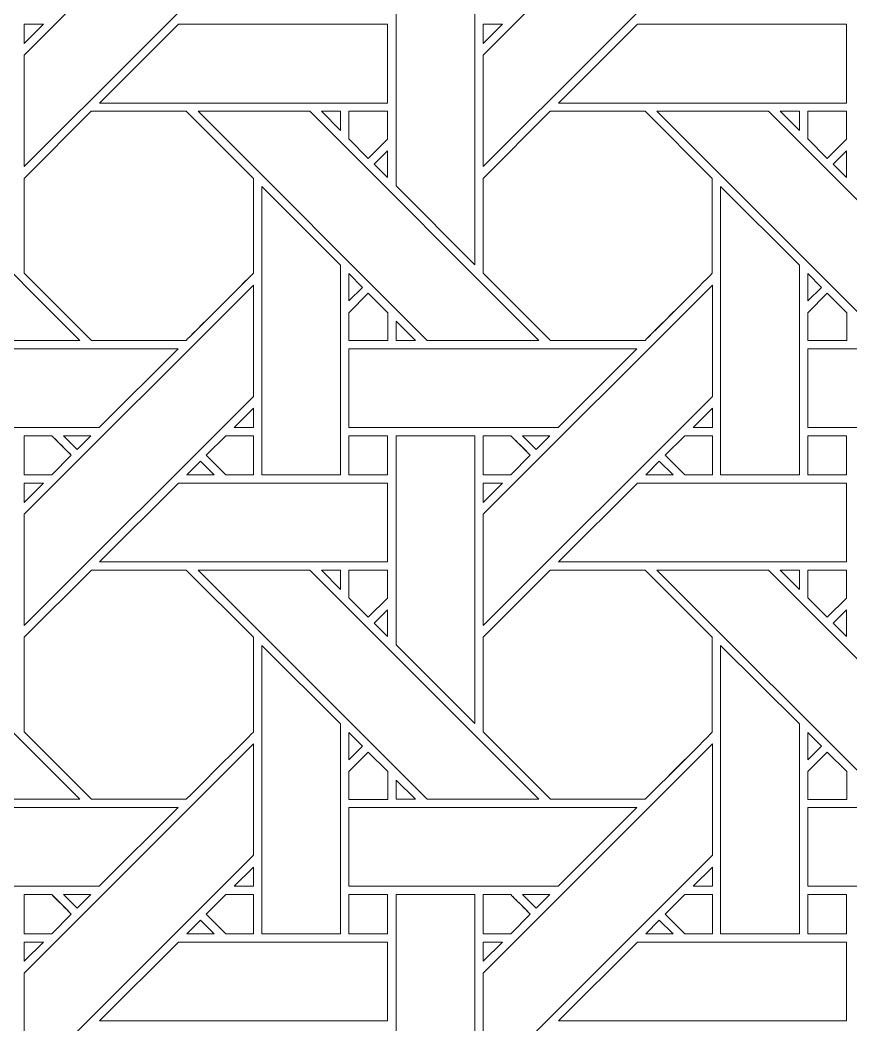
# Model space of a CAD drawing. Header units: inches. Extents: x 3.4 to 21.4, y 0.1 to 18.1.
# Drawn here: x 5.971 to 7.688, y 9.815 to 11.892 of the extents above; entities that cross this region are included whole.
import ezdxf

# ---------------------------------------------------------------- set-up
doc = ezdxf.new("R2010")
doc.units = ezdxf.units.IN
doc.header["$MEASUREMENT"] = 0
doc.layers.add('Design', color=7, linetype='Continuous', lineweight=0)

msp = doc.modelspace()

# ---------------------------------------------------------------- linework, layer by layer
at = {"layer": 'Design'}
for points, knots in [([(12.3829, 18.0948), (7.4123, 18.0948), (3.3829, 14.0653), (3.3829, 9.0948), (3.3829, 4.1242), (7.4123, 0.0948), (12.3829, 0.0948), (17.3534, 0.0948), (21.3829, 4.1242), (21.3829, 9.0948), (21.3829, 14.0653), (17.3534, 18.0948), (12.3829, 18.0948)], [0, 0, 0, 0, 1, 1, 1, 2, 2, 2, 3, 3, 3, 4, 4, 4, 4]), ([(12.3829, 17.2202), (7.8953, 17.2202), (4.2574, 13.5823), (4.2574, 9.0948), (4.2574, 4.6072), (7.8953, 0.9693), (12.3829, 0.9693), (16.8704, 0.9693), (20.5083, 4.6072), (20.5083, 9.0948), (20.5083, 13.5823), (16.8704, 17.2202), (12.3829, 17.2202)], [0, 0, 0, 0, 1, 1, 1, 2, 2, 2, 3, 3, 3, 4, 4, 4, 4]), ([(6.453, 12.0628), (6.453, 12.0628), (5.9793, 11.5892), (5.9793, 11.5892), (5.9793, 11.5892), (5.9793, 11.8193), (5.9793, 11.8193), (5.9793, 11.8193), (6.453, 12.2929), (6.453, 12.2929), (6.453, 12.2929), (6.453, 12.0628), (6.453, 12.0628)], [0, 0, 0, 0, 1, 1, 1, 2, 2, 2, 3, 3, 3, 4, 4, 4, 4]), ([(7.4017, 12.0628), (7.4017, 12.0628), (6.928, 11.5892), (6.928, 11.5892), (6.928, 11.5892), (6.928, 11.8193), (6.928, 11.8193), (6.928, 11.8193), (7.4017, 12.2929), (7.4017, 12.2929), (7.4017, 12.2929), (7.4017, 12.0628), (7.4017, 12.0628)], [0, 0, 0, 0, 1, 1, 1, 2, 2, 2, 3, 3, 3, 4, 4, 4, 4]), ([(6.9109, 11.9814), (6.9109, 11.9814), (6.9109, 11.3863), (6.9109, 11.3863), (6.9109, 11.3863), (6.748, 11.5492), (6.748, 11.5492), (6.748, 11.5492), (6.748, 11.9814), (6.748, 11.9814), (6.748, 11.9814), (6.9109, 11.9814), (6.9109, 11.9814)], [0, 0, 0, 0, 1, 1, 1, 2, 2, 2, 3, 3, 3, 4, 4, 4, 4]), ([(5.9793, 11.8436), (5.9793, 11.8436), (5.9793, 11.8835), (5.9793, 11.8835), (5.9793, 11.8835), (6.0191, 11.8835), (6.0191, 11.8835), (6.0191, 11.8835), (5.9793, 11.8436), (5.9793, 11.8436)], [0, 0, 0, 0, 1, 1, 1, 2, 2, 2, 3, 3, 3, 3]), ([(6.7304, 11.8835), (6.7304, 11.8835), (6.7304, 11.7206), (6.7304, 11.7206), (6.7304, 11.7206), (6.1351, 11.7206), (6.1351, 11.7206), (6.1351, 11.7206), (6.298, 11.8835), (6.298, 11.8835), (6.298, 11.8835), (6.7304, 11.8835), (6.7304, 11.8835)], [0, 0, 0, 0, 1, 1, 1, 2, 2, 2, 3, 3, 3, 4, 4, 4, 4]), ([(6.928, 11.8436), (6.928, 11.8436), (6.928, 11.8835), (6.928, 11.8835), (6.928, 11.8835), (6.9679, 11.8835), (6.9679, 11.8835), (6.9679, 11.8835), (6.928, 11.8436), (6.928, 11.8436)], [0, 0, 0, 0, 1, 1, 1, 2, 2, 2, 3, 3, 3, 3]), ([(7.6792, 11.8835), (7.6792, 11.8835), (7.6792, 11.7206), (7.6792, 11.7206), (7.6792, 11.7206), (7.0839, 11.7206), (7.0839, 11.7206), (7.0839, 11.7206), (7.2467, 11.8835), (7.2467, 11.8835), (7.2467, 11.8835), (7.6792, 11.8835), (7.6792, 11.8835)], [0, 0, 0, 0, 1, 1, 1, 2, 2, 2, 3, 3, 3, 4, 4, 4, 4]), ([(5.6207, 11.7035), (5.6207, 11.7035), (6.0943, 11.2299), (6.0943, 11.2299), (6.0943, 11.2299), (5.8633, 11.2299), (5.8633, 11.2299), (5.8633, 11.2299), (5.3897, 11.7035), (5.3897, 11.7035), (5.3897, 11.7035), (5.6207, 11.7035), (5.6207, 11.7035)], [0, 0, 0, 0, 1, 1, 1, 2, 2, 2, 3, 3, 3, 4, 4, 4, 4]), ([(6.1179, 11.7035), (6.1179, 11.7035), (6.3142, 11.7035), (6.3142, 11.7035), (6.3142, 11.7035), (6.4529, 11.5648), (6.4529, 11.5648), (6.4529, 11.5648), (6.4529, 11.3686), (6.4529, 11.3686), (6.4351, 11.3507), (6.3232, 11.2389), (6.3142, 11.2299), (6.3142, 11.2299), (6.1185, 11.2299), (6.1185, 11.2299), (6.1185, 11.2299), (5.9792, 11.3691), (5.9792, 11.3691), (5.9792, 11.3691), (5.9792, 11.5648), (5.9792, 11.5648), (5.9792, 11.5648), (6.1179, 11.7035), (6.1179, 11.7035)], [0, 0, 0, 0, 1, 1, 1, 2, 2, 2, 3, 3, 3, 4, 4, 4, 5, 5, 5, 6, 6, 6, 7, 7, 7, 8, 8, 8, 8]), ([(6.1179, 11.7035), (6.1179, 11.7035), (6.3142, 11.7035), (6.3142, 11.7035), (6.3142, 11.7035), (6.4529, 11.5648), (6.4529, 11.5648), (6.4529, 11.5648), (6.4529, 11.3686), (6.4529, 11.3686), (6.435, 11.3506), (6.3231, 11.2388), (6.3142, 11.2299), (6.3142, 11.2299), (6.1185, 11.2299), (6.1185, 11.2299), (6.1185, 11.2299), (5.9792, 11.3691), (5.9792, 11.3691), (5.9792, 11.3691), (5.9792, 11.5648), (5.9792, 11.5648), (5.9792, 11.5648), (6.1179, 11.7035), (6.1179, 11.7035)], [0, 0, 0, 0, 1, 1, 1, 2, 2, 2, 3, 3, 3, 4, 4, 4, 5, 5, 5, 6, 6, 6, 7, 7, 7, 8, 8, 8, 8]), ([(6.5694, 11.7035), (6.5694, 11.7035), (7.043, 11.2299), (7.043, 11.2299), (7.043, 11.2299), (6.812, 11.2299), (6.812, 11.2299), (6.812, 11.2299), (6.3385, 11.7035), (6.3385, 11.7035), (6.3385, 11.7035), (6.5694, 11.7035), (6.5694, 11.7035)], [0, 0, 0, 0, 1, 1, 1, 2, 2, 2, 3, 3, 3, 4, 4, 4, 4]), ([(6.633, 11.7035), (6.633, 11.7035), (6.633, 11.6637), (6.633, 11.6637), (6.633, 11.6637), (6.5935, 11.7035), (6.5935, 11.7035), (6.5935, 11.7035), (6.633, 11.7035), (6.633, 11.7035)], [0, 0, 0, 0, 1, 1, 1, 2, 2, 2, 3, 3, 3, 3]), ([(6.6501, 11.6463), (6.6501, 11.6463), (6.6501, 11.7035), (6.6501, 11.7035), (6.6501, 11.7035), (6.7304, 11.7035), (6.7304, 11.7035), (6.7304, 11.7035), (6.7304, 11.6459), (6.7304, 11.6459), (6.7304, 11.6459), (6.6904, 11.606), (6.6904, 11.606), (6.6904, 11.606), (6.6501, 11.6463), (6.6501, 11.6463)], [0, 0, 0, 0, 1, 1, 1, 2, 2, 2, 3, 3, 3, 4, 4, 4, 5, 5, 5, 5]), ([(6.6904, 11.606), (6.6904, 11.606), (6.6501, 11.6463), (6.6501, 11.6463), (6.6501, 11.6463), (6.6501, 11.7035), (6.6501, 11.7035), (6.6501, 11.7035), (6.7304, 11.7035), (6.7304, 11.7035), (6.7304, 11.7035), (6.7304, 11.6459), (6.7304, 11.6459), (6.7304, 11.6459), (6.6904, 11.606), (6.6904, 11.606)], [0, 0, 0, 0, 1, 1, 1, 2, 2, 2, 3, 3, 3, 4, 4, 4, 5, 5, 5, 5]), ([(7.0667, 11.7035), (7.0667, 11.7035), (7.2629, 11.7035), (7.2629, 11.7035), (7.2629, 11.7035), (7.4016, 11.5648), (7.4016, 11.5648), (7.4016, 11.5648), (7.4016, 11.3686), (7.4016, 11.3686), (7.3838, 11.3507), (7.2719, 11.2389), (7.2629, 11.2299), (7.2629, 11.2299), (7.0672, 11.2299), (7.0672, 11.2299), (7.0672, 11.2299), (6.928, 11.3691), (6.928, 11.3691), (6.928, 11.3691), (6.928, 11.5648), (6.928, 11.5648), (6.928, 11.5648), (7.0667, 11.7035), (7.0667, 11.7035)], [0, 0, 0, 0, 1, 1, 1, 2, 2, 2, 3, 3, 3, 4, 4, 4, 5, 5, 5, 6, 6, 6, 7, 7, 7, 8, 8, 8, 8]), ([(7.0667, 11.7035), (7.0667, 11.7035), (7.2629, 11.7035), (7.2629, 11.7035), (7.2629, 11.7035), (7.4016, 11.5648), (7.4016, 11.5648), (7.4016, 11.5648), (7.4016, 11.3686), (7.4016, 11.3686), (7.384, 11.3509), (7.2721, 11.2391), (7.2629, 11.2299), (7.2629, 11.2299), (7.0672, 11.2299), (7.0672, 11.2299), (7.0672, 11.2299), (6.928, 11.3691), (6.928, 11.3691), (6.928, 11.3691), (6.928, 11.5648), (6.928, 11.5648), (6.928, 11.5648), (7.0667, 11.7035), (7.0667, 11.7035)], [0, 0, 0, 0, 1, 1, 1, 2, 2, 2, 3, 3, 3, 4, 4, 4, 5, 5, 5, 6, 6, 6, 7, 7, 7, 8, 8, 8, 8]), ([(7.5181, 11.7035), (7.5181, 11.7035), (7.9918, 11.2299), (7.9918, 11.2299), (7.9918, 11.2299), (7.7607, 11.2299), (7.7607, 11.2299), (7.7607, 11.2299), (7.2872, 11.7035), (7.2872, 11.7035), (7.2872, 11.7035), (7.5181, 11.7035), (7.5181, 11.7035)], [0, 0, 0, 0, 1, 1, 1, 2, 2, 2, 3, 3, 3, 4, 4, 4, 4]), ([(7.5817, 11.7035), (7.5817, 11.7035), (7.5817, 11.6637), (7.5817, 11.6637), (7.5817, 11.6637), (7.5422, 11.7035), (7.5422, 11.7035), (7.5422, 11.7035), (7.5817, 11.7035), (7.5817, 11.7035)], [0, 0, 0, 0, 1, 1, 1, 2, 2, 2, 3, 3, 3, 3]), ([(7.6791, 11.7035), (7.6791, 11.7035), (7.6791, 11.6459), (7.6791, 11.6459), (7.6791, 11.6459), (7.6392, 11.606), (7.6392, 11.606), (7.6392, 11.606), (7.5988, 11.6463), (7.5988, 11.6463), (7.5988, 11.6463), (7.5988, 11.7035), (7.5988, 11.7035), (7.5988, 11.7035), (7.6791, 11.7035), (7.6791, 11.7035)], [0, 0, 0, 0, 1, 1, 1, 2, 2, 2, 3, 3, 3, 4, 4, 4, 5, 5, 5, 5]), ([(7.6392, 11.606), (7.6392, 11.606), (7.5988, 11.6463), (7.5988, 11.6463), (7.5988, 11.6463), (7.5988, 11.7035), (7.5988, 11.7035), (7.5988, 11.7035), (7.6791, 11.7035), (7.6791, 11.7035), (7.6791, 11.7035), (7.6791, 11.6459), (7.6791, 11.6459), (7.6791, 11.6459), (7.6392, 11.606), (7.6392, 11.606)], [0, 0, 0, 0, 1, 1, 1, 2, 2, 2, 3, 3, 3, 4, 4, 4, 5, 5, 5, 5]), ([(6.7304, 11.6217), (6.7304, 11.6217), (6.7304, 11.5665), (6.7304, 11.5665), (6.7304, 11.5665), (6.7027, 11.5939), (6.7027, 11.5939), (6.7027, 11.5939), (6.7304, 11.6217), (6.7304, 11.6217)], [0, 0, 0, 0, 1, 1, 1, 2, 2, 2, 3, 3, 3, 3]), ([(7.6792, 11.6217), (7.6792, 11.6217), (7.6792, 11.5665), (7.6792, 11.5665), (7.6792, 11.5665), (7.6514, 11.5939), (7.6514, 11.5939), (7.6514, 11.5939), (7.6792, 11.6217), (7.6792, 11.6217)], [0, 0, 0, 0, 1, 1, 1, 2, 2, 2, 3, 3, 3, 3]), ([(6.6329, 11.3855), (6.6329, 11.3855), (6.6329, 10.9519), (6.6329, 10.9519), (6.6329, 10.9519), (6.4701, 10.9519), (6.4701, 10.9519), (6.4701, 10.9519), (6.4701, 11.5477), (6.4701, 11.5477), (6.4701, 11.5477), (6.6329, 11.3855), (6.6329, 11.3855)], [0, 0, 0, 0, 1, 1, 1, 2, 2, 2, 3, 3, 3, 4, 4, 4, 4]), ([(7.5816, 11.3856), (7.5816, 11.3856), (7.5816, 10.9519), (7.5816, 10.9519), (7.5816, 10.9519), (7.4188, 10.9519), (7.4188, 10.9519), (7.4188, 10.9519), (7.4188, 11.5477), (7.4188, 11.5477), (7.4188, 11.5477), (7.5816, 11.3856), (7.5816, 11.3856)], [0, 0, 0, 0, 1, 1, 1, 2, 2, 2, 3, 3, 3, 4, 4, 4, 4]), ([(6.6502, 11.3113), (6.6502, 11.3113), (6.6502, 11.3681), (6.6502, 11.3681), (6.6502, 11.3681), (6.6784, 11.3395), (6.6784, 11.3395), (6.6784, 11.3395), (6.6502, 11.3113), (6.6502, 11.3113)], [0, 0, 0, 0, 1, 1, 1, 2, 2, 2, 3, 3, 3, 3]), ([(7.5989, 11.3113), (7.5989, 11.3113), (7.5989, 11.3681), (7.5989, 11.3681), (7.5989, 11.3681), (7.6271, 11.3395), (7.6271, 11.3395), (7.6271, 11.3395), (7.5989, 11.3113), (7.5989, 11.3113)], [0, 0, 0, 0, 1, 1, 1, 2, 2, 2, 3, 3, 3, 3]), ([(5.9793, 10.8705), (5.9793, 10.8705), (6.453, 11.3441), (6.453, 11.3441), (6.453, 11.3441), (6.453, 11.1141), (6.453, 11.1141), (6.453, 11.1141), (5.9793, 10.6404), (5.9793, 10.6404), (5.9793, 10.6404), (5.9793, 10.8705), (5.9793, 10.8705)], [0, 0, 0, 0, 1, 1, 1, 2, 2, 2, 3, 3, 3, 4, 4, 4, 4]), ([(6.928, 10.8705), (6.928, 10.8705), (7.4017, 11.3441), (7.4017, 11.3441), (7.4017, 11.3441), (7.4017, 11.1141), (7.4017, 11.1141), (7.4017, 11.1141), (6.928, 10.6404), (6.928, 10.6404), (6.928, 10.6404), (6.928, 10.8705), (6.928, 10.8705)], [0, 0, 0, 0, 1, 1, 1, 2, 2, 2, 3, 3, 3, 4, 4, 4, 4]), ([(6.6501, 11.2297), (6.6501, 11.2297), (6.6501, 11.2869), (6.6501, 11.2869), (6.6501, 11.2869), (6.6904, 11.3273), (6.6904, 11.3273), (6.6904, 11.3273), (6.7308, 11.287), (6.7308, 11.287), (6.7308, 11.287), (6.7308, 11.2297), (6.7308, 11.2297), (6.7308, 11.2297), (6.6501, 11.2297), (6.6501, 11.2297)], [0, 0, 0, 0, 1, 1, 1, 2, 2, 2, 3, 3, 3, 4, 4, 4, 5, 5, 5, 5]), ([(6.6904, 11.3273), (6.6904, 11.3273), (6.7308, 11.287), (6.7308, 11.287), (6.7308, 11.287), (6.7308, 11.2297), (6.7308, 11.2297), (6.7308, 11.2297), (6.6501, 11.2297), (6.6501, 11.2297), (6.6501, 11.2297), (6.6501, 11.2869), (6.6501, 11.2869), (6.6501, 11.2869), (6.6904, 11.3273), (6.6904, 11.3273)], [0, 0, 0, 0, 1, 1, 1, 2, 2, 2, 3, 3, 3, 4, 4, 4, 5, 5, 5, 5]), ([(7.5989, 11.2297), (7.5989, 11.2297), (7.5989, 11.2869), (7.5989, 11.2869), (7.5989, 11.2869), (7.6392, 11.3273), (7.6392, 11.3273), (7.6392, 11.3273), (7.6795, 11.287), (7.6795, 11.287), (7.6795, 11.287), (7.6795, 11.2297), (7.6795, 11.2297), (7.6795, 11.2297), (7.5989, 11.2297), (7.5989, 11.2297)], [0, 0, 0, 0, 1, 1, 1, 2, 2, 2, 3, 3, 3, 4, 4, 4, 5, 5, 5, 5]), ([(7.6392, 11.3273), (7.6392, 11.3273), (7.6795, 11.287), (7.6795, 11.287), (7.6795, 11.287), (7.6795, 11.2297), (7.6795, 11.2297), (7.6795, 11.2297), (7.5989, 11.2297), (7.5989, 11.2297), (7.5989, 11.2297), (7.5989, 11.2869), (7.5989, 11.2869), (7.5989, 11.2869), (7.6392, 11.3273), (7.6392, 11.3273)], [0, 0, 0, 0, 1, 1, 1, 2, 2, 2, 3, 3, 3, 4, 4, 4, 5, 5, 5, 5]), ([(6.7481, 11.2299), (6.7481, 11.2299), (6.7481, 11.2697), (6.7481, 11.2697), (6.7481, 11.2697), (6.7878, 11.2299), (6.7878, 11.2299), (6.7878, 11.2299), (6.7481, 11.2299), (6.7481, 11.2299)], [0, 0, 0, 0, 1, 1, 1, 2, 2, 2, 3, 3, 3, 3]), ([(5.7015, 11.0499), (5.7015, 11.0499), (5.7015, 11.2126), (5.7015, 11.2126), (5.7015, 11.2126), (6.2972, 11.2126), (6.2972, 11.2126), (6.2972, 11.2126), (6.1344, 11.0499), (6.1344, 11.0499), (6.1344, 11.0499), (5.7015, 11.0499), (5.7015, 11.0499)], [0, 0, 0, 0, 1, 1, 1, 2, 2, 2, 3, 3, 3, 4, 4, 4, 4]), ([(6.6502, 11.0499), (6.6502, 11.0499), (6.6502, 11.2126), (6.6502, 11.2126), (6.6502, 11.2126), (7.2459, 11.2126), (7.2459, 11.2126), (7.2459, 11.2126), (7.0832, 11.0499), (7.0832, 11.0499), (7.0832, 11.0499), (6.6502, 11.0499), (6.6502, 11.0499)], [0, 0, 0, 0, 1, 1, 1, 2, 2, 2, 3, 3, 3, 4, 4, 4, 4]), ([(7.5989, 11.0499), (7.5989, 11.0499), (7.5989, 11.2126), (7.5989, 11.2126), (7.5989, 11.2126), (8.1946, 11.2126), (8.1946, 11.2126), (8.1946, 11.2126), (8.0319, 11.0499), (8.0319, 11.0499), (8.0319, 11.0499), (7.5989, 11.0499), (7.5989, 11.0499)], [0, 0, 0, 0, 1, 1, 1, 2, 2, 2, 3, 3, 3, 4, 4, 4, 4]), ([(6.4132, 11.0499), (6.4132, 11.0499), (6.453, 11.0897), (6.453, 11.0897), (6.453, 11.0897), (6.453, 11.0499), (6.453, 11.0499), (6.453, 11.0499), (6.4132, 11.0499), (6.4132, 11.0499)], [0, 0, 0, 0, 1, 1, 1, 2, 2, 2, 3, 3, 3, 3]), ([(7.3619, 11.0499), (7.3619, 11.0499), (7.4017, 11.0897), (7.4017, 11.0897), (7.4017, 11.0897), (7.4017, 11.0499), (7.4017, 11.0499), (7.4017, 11.0499), (7.3619, 11.0499), (7.3619, 11.0499)], [0, 0, 0, 0, 1, 1, 1, 2, 2, 2, 3, 3, 3, 3]), ([(6.0363, 11.0327), (6.0414, 11.0276), (6.0722, 10.9967), (6.0766, 10.9923), (6.0766, 10.9923), (6.0362, 10.9519), (6.0362, 10.9519), (6.0362, 10.9519), (5.9792, 10.9519), (5.9792, 10.9519), (5.9792, 10.9519), (5.9792, 11.0327), (5.9792, 11.0327), (5.9792, 11.0327), (6.0363, 11.0327), (6.0363, 11.0327)], [0, 0, 0, 0, 1, 1, 1, 2, 2, 2, 3, 3, 3, 4, 4, 4, 5, 5, 5, 5]), ([(6.0766, 10.9923), (6.0766, 10.9923), (6.0362, 10.9519), (6.0362, 10.9519), (6.0362, 10.9519), (5.9792, 10.9519), (5.9792, 10.9519), (5.9792, 10.9519), (5.9792, 11.0327), (5.9792, 11.0327), (5.9792, 11.0327), (6.0363, 11.0327), (6.0363, 11.0327), (6.0416, 11.0274), (6.0724, 10.9966), (6.0766, 10.9923)], [0, 0, 0, 0, 1, 1, 1, 2, 2, 2, 3, 3, 3, 4, 4, 4, 5, 5, 5, 5]), ([(6.0607, 11.0326), (6.0607, 11.0326), (6.1172, 11.0326), (6.1172, 11.0326), (6.1172, 11.0326), (6.0889, 11.0045), (6.0889, 11.0045), (6.0889, 11.0045), (6.0607, 11.0326), (6.0607, 11.0326)], [0, 0, 0, 0, 1, 1, 1, 2, 2, 2, 3, 3, 3, 3]), ([(6.3958, 10.9519), (6.3958, 10.9519), (6.3554, 10.9923), (6.3554, 10.9923), (6.3554, 10.9923), (6.3959, 11.0327), (6.3959, 11.0327), (6.3959, 11.0327), (6.4529, 11.0327), (6.4529, 11.0327), (6.4529, 11.0327), (6.4529, 10.9519), (6.4529, 10.9519), (6.4529, 10.9519), (6.3958, 10.9519), (6.3958, 10.9519)], [0, 0, 0, 0, 1, 1, 1, 2, 2, 2, 3, 3, 3, 4, 4, 4, 5, 5, 5, 5]), ([(6.3554, 10.9923), (6.3554, 10.9923), (6.3959, 11.0327), (6.3959, 11.0327), (6.3959, 11.0327), (6.4529, 11.0327), (6.4529, 11.0327), (6.4529, 11.0327), (6.4529, 10.9519), (6.4529, 10.9519), (6.4529, 10.9519), (6.3958, 10.9519), (6.3958, 10.9519), (6.3958, 10.9519), (6.3554, 10.9923), (6.3554, 10.9923)], [0, 0, 0, 0, 1, 1, 1, 2, 2, 2, 3, 3, 3, 4, 4, 4, 5, 5, 5, 5]), ([(6.6501, 10.9519), (6.6501, 10.9519), (6.6501, 11.0327), (6.6501, 11.0327), (6.6501, 11.0327), (6.7304, 11.0327), (6.7304, 11.0327), (6.7304, 11.0327), (6.7304, 10.9519), (6.7304, 10.9519), (6.7304, 10.9519), (6.6501, 10.9519), (6.6501, 10.9519)], [0, 0, 0, 0, 1, 1, 1, 2, 2, 2, 3, 3, 3, 4, 4, 4, 4]), ([(6.7304, 11.0327), (6.7304, 11.0327), (6.7304, 10.9519), (6.7304, 10.9519), (6.7304, 10.9519), (6.6501, 10.9519), (6.6501, 10.9519), (6.6501, 10.9519), (6.6501, 11.0327), (6.6501, 11.0327), (6.6501, 11.0327), (6.7304, 11.0327), (6.7304, 11.0327)], [0, 0, 0, 0, 1, 1, 1, 2, 2, 2, 3, 3, 3, 4, 4, 4, 4]), ([(6.9109, 11.0326), (6.9109, 11.0326), (6.9109, 10.4375), (6.9109, 10.4375), (6.9109, 10.4375), (6.748, 10.6004), (6.748, 10.6004), (6.748, 10.6004), (6.748, 11.0326), (6.748, 11.0326), (6.748, 11.0326), (6.9109, 11.0326), (6.9109, 11.0326)], [0, 0, 0, 0, 1, 1, 1, 2, 2, 2, 3, 3, 3, 4, 4, 4, 4]), ([(6.985, 11.0327), (6.9902, 11.0276), (7.021, 10.9967), (7.0254, 10.9923), (7.0254, 10.9923), (6.985, 10.9519), (6.985, 10.9519), (6.985, 10.9519), (6.928, 10.9519), (6.928, 10.9519), (6.928, 10.9519), (6.928, 11.0327), (6.928, 11.0327), (6.928, 11.0327), (6.985, 11.0327), (6.985, 11.0327)], [0, 0, 0, 0, 1, 1, 1, 2, 2, 2, 3, 3, 3, 4, 4, 4, 5, 5, 5, 5]), ([(7.0096, 11.0082), (7.0096, 11.0082), (7.0254, 10.9923), (7.0254, 10.9923), (7.0254, 10.9923), (6.985, 10.9519), (6.985, 10.9519), (6.985, 10.9519), (6.928, 10.9519), (6.928, 10.9519), (6.928, 10.9519), (6.928, 11.0327), (6.928, 11.0327), (6.928, 11.0327), (6.985, 11.0327), (6.985, 11.0327), (6.9904, 11.0273), (7.0003, 11.0175), (7.0096, 11.0082)], [0, 0, 0, 0, 1, 1, 1, 2, 2, 2, 3, 3, 3, 4, 4, 4, 5, 5, 5, 6, 6, 6, 6]), ([(7.0095, 11.0326), (7.0095, 11.0326), (7.0659, 11.0326), (7.0659, 11.0326), (7.0659, 11.0326), (7.0376, 11.0045), (7.0376, 11.0045), (7.0376, 11.0045), (7.0095, 11.0326), (7.0095, 11.0326)], [0, 0, 0, 0, 1, 1, 1, 2, 2, 2, 3, 3, 3, 3]), ([(7.3445, 10.9519), (7.3445, 10.9519), (7.3042, 10.9923), (7.3042, 10.9923), (7.3042, 10.9923), (7.3446, 11.0327), (7.3446, 11.0327), (7.3446, 11.0327), (7.4017, 11.0327), (7.4017, 11.0327), (7.4017, 11.0327), (7.4017, 10.9519), (7.4017, 10.9519), (7.4017, 10.9519), (7.3445, 10.9519), (7.3445, 10.9519)], [0, 0, 0, 0, 1, 1, 1, 2, 2, 2, 3, 3, 3, 4, 4, 4, 5, 5, 5, 5]), ([(7.3042, 10.9923), (7.3042, 10.9923), (7.3446, 11.0327), (7.3446, 11.0327), (7.3446, 11.0327), (7.4017, 11.0327), (7.4017, 11.0327), (7.4017, 11.0327), (7.4017, 10.9519), (7.4017, 10.9519), (7.4017, 10.9519), (7.3445, 10.9519), (7.3445, 10.9519), (7.3445, 10.9519), (7.3042, 10.9923), (7.3042, 10.9923)], [0, 0, 0, 0, 1, 1, 1, 2, 2, 2, 3, 3, 3, 4, 4, 4, 5, 5, 5, 5]), ([(7.5989, 10.9519), (7.5989, 10.9519), (7.5989, 11.0327), (7.5989, 11.0327), (7.5989, 11.0327), (7.6791, 11.0327), (7.6791, 11.0327), (7.6791, 11.0327), (7.6791, 10.9519), (7.6791, 10.9519), (7.6791, 10.9519), (7.5989, 10.9519), (7.5989, 10.9519)], [0, 0, 0, 0, 1, 1, 1, 2, 2, 2, 3, 3, 3, 4, 4, 4, 4]), ([(7.5989, 11.0327), (7.5989, 11.0327), (7.6791, 11.0327), (7.6791, 11.0327), (7.6791, 11.0327), (7.6791, 10.9519), (7.6791, 10.9519), (7.6791, 10.9519), (7.5989, 10.9519), (7.5989, 10.9519), (7.5989, 10.9519), (7.5989, 11.0327), (7.5989, 11.0327)], [0, 0, 0, 0, 1, 1, 1, 2, 2, 2, 3, 3, 3, 4, 4, 4, 4]), ([(6.3716, 10.9519), (6.3716, 10.9519), (6.3151, 10.9519), (6.3151, 10.9519), (6.3151, 10.9519), (6.3434, 10.9801), (6.3434, 10.9801), (6.3434, 10.9801), (6.3716, 10.9519), (6.3716, 10.9519)], [0, 0, 0, 0, 1, 1, 1, 2, 2, 2, 3, 3, 3, 3]), ([(7.3204, 10.9519), (7.3204, 10.9519), (7.2639, 10.9519), (7.2639, 10.9519), (7.2639, 10.9519), (7.2921, 10.9801), (7.2921, 10.9801), (7.2921, 10.9801), (7.3204, 10.9519), (7.3204, 10.9519)], [0, 0, 0, 0, 1, 1, 1, 2, 2, 2, 3, 3, 3, 3]), ([(6.0191, 10.9347), (6.0191, 10.9347), (5.9793, 10.8949), (5.9793, 10.8949), (5.9793, 10.8949), (5.9793, 10.9347), (5.9793, 10.9347), (5.9793, 10.9347), (6.0191, 10.9347), (6.0191, 10.9347)], [0, 0, 0, 0, 1, 1, 1, 2, 2, 2, 3, 3, 3, 3]), ([(6.298, 10.9347), (6.298, 10.9347), (6.7304, 10.9347), (6.7304, 10.9347), (6.7304, 10.9347), (6.7304, 10.7719), (6.7304, 10.7719), (6.7304, 10.7719), (6.1351, 10.7719), (6.1351, 10.7719), (6.1351, 10.7719), (6.298, 10.9347), (6.298, 10.9347)], [0, 0, 0, 0, 1, 1, 1, 2, 2, 2, 3, 3, 3, 4, 4, 4, 4]), ([(6.9679, 10.9347), (6.9679, 10.9347), (6.928, 10.8949), (6.928, 10.8949), (6.928, 10.8949), (6.928, 10.9347), (6.928, 10.9347), (6.928, 10.9347), (6.9679, 10.9347), (6.9679, 10.9347)], [0, 0, 0, 0, 1, 1, 1, 2, 2, 2, 3, 3, 3, 3]), ([(7.2467, 10.9347), (7.2467, 10.9347), (7.6792, 10.9347), (7.6792, 10.9347), (7.6792, 10.9347), (7.6792, 10.7719), (7.6792, 10.7719), (7.6792, 10.7719), (7.0839, 10.7719), (7.0839, 10.7719), (7.0839, 10.7719), (7.2467, 10.9347), (7.2467, 10.9347)], [0, 0, 0, 0, 1, 1, 1, 2, 2, 2, 3, 3, 3, 4, 4, 4, 4]), ([(5.6207, 10.7548), (5.6207, 10.7548), (6.0943, 10.2811), (6.0943, 10.2811), (6.0943, 10.2811), (5.8633, 10.2811), (5.8633, 10.2811), (5.8633, 10.2811), (5.3897, 10.7548), (5.3897, 10.7548), (5.3897, 10.7548), (5.6207, 10.7548), (5.6207, 10.7548)], [0, 0, 0, 0, 1, 1, 1, 2, 2, 2, 3, 3, 3, 4, 4, 4, 4]), ([(6.118, 10.7548), (6.118, 10.7548), (6.3142, 10.7548), (6.3142, 10.7548), (6.3142, 10.7548), (6.4529, 10.6161), (6.4529, 10.6161), (6.4529, 10.6161), (6.4529, 10.4199), (6.4529, 10.4199), (6.4351, 10.4019), (6.3232, 10.2902), (6.3142, 10.2812), (6.3142, 10.2812), (6.1185, 10.2812), (6.1185, 10.2812), (6.1185, 10.2812), (5.9792, 10.4204), (5.9792, 10.4204), (5.9792, 10.4204), (5.9792, 10.6161), (5.9792, 10.6161), (5.9792, 10.6161), (6.118, 10.7548), (6.118, 10.7548)], [0, 0, 0, 0, 1, 1, 1, 2, 2, 2, 3, 3, 3, 4, 4, 4, 5, 5, 5, 6, 6, 6, 7, 7, 7, 8, 8, 8, 8]), ([(5.9792, 10.6161), (5.9792, 10.6161), (6.118, 10.7548), (6.118, 10.7548), (6.118, 10.7548), (6.3142, 10.7548), (6.3142, 10.7548), (6.3142, 10.7548), (6.4529, 10.6161), (6.4529, 10.6161), (6.4529, 10.6161), (6.4529, 10.4199), (6.4529, 10.4199), (6.4351, 10.4019), (6.3232, 10.2902), (6.3142, 10.2812), (6.3142, 10.2812), (6.1185, 10.2812), (6.1185, 10.2812), (6.1185, 10.2812), (5.9792, 10.4204), (5.9792, 10.4204), (5.9792, 10.4204), (5.9792, 10.6161), (5.9792, 10.6161)], [0, 0, 0, 0, 1, 1, 1, 2, 2, 2, 3, 3, 3, 4, 4, 4, 5, 5, 5, 6, 6, 6, 7, 7, 7, 8, 8, 8, 8]), ([(6.5694, 10.7548), (6.5694, 10.7548), (7.043, 10.2811), (7.043, 10.2811), (7.043, 10.2811), (6.812, 10.2811), (6.812, 10.2811), (6.812, 10.2811), (6.3385, 10.7548), (6.3385, 10.7548), (6.3385, 10.7548), (6.5694, 10.7548), (6.5694, 10.7548)], [0, 0, 0, 0, 1, 1, 1, 2, 2, 2, 3, 3, 3, 4, 4, 4, 4]), ([(6.633, 10.7548), (6.633, 10.7548), (6.633, 10.715), (6.633, 10.715), (6.633, 10.715), (6.5935, 10.7548), (6.5935, 10.7548), (6.5935, 10.7548), (6.633, 10.7548), (6.633, 10.7548)], [0, 0, 0, 0, 1, 1, 1, 2, 2, 2, 3, 3, 3, 3]), ([(6.6501, 10.6976), (6.6501, 10.6976), (6.6501, 10.7548), (6.6501, 10.7548), (6.6501, 10.7548), (6.7304, 10.7548), (6.7304, 10.7548), (6.7304, 10.7548), (6.7304, 10.6972), (6.7304, 10.6972), (6.7304, 10.6972), (6.6904, 10.6573), (6.6904, 10.6573), (6.6904, 10.6573), (6.6501, 10.6976), (6.6501, 10.6976)], [0, 0, 0, 0, 1, 1, 1, 2, 2, 2, 3, 3, 3, 4, 4, 4, 5, 5, 5, 5]), ([(6.6904, 10.6573), (6.6904, 10.6573), (6.6501, 10.6976), (6.6501, 10.6976), (6.6501, 10.6976), (6.6501, 10.7548), (6.6501, 10.7548), (6.6501, 10.7548), (6.7304, 10.7548), (6.7304, 10.7548), (6.7304, 10.7548), (6.7304, 10.6972), (6.7304, 10.6972), (6.7304, 10.6972), (6.6904, 10.6573), (6.6904, 10.6573)], [0, 0, 0, 0, 1, 1, 1, 2, 2, 2, 3, 3, 3, 4, 4, 4, 5, 5, 5, 5]), ([(7.0667, 10.7548), (7.0667, 10.7548), (7.2629, 10.7548), (7.2629, 10.7548), (7.2629, 10.7548), (7.4016, 10.6161), (7.4016, 10.6161), (7.4016, 10.6161), (7.4016, 10.4199), (7.4016, 10.4199), (7.3838, 10.4019), (7.2719, 10.2902), (7.2629, 10.2812), (7.2629, 10.2812), (7.0672, 10.2812), (7.0672, 10.2812), (7.0672, 10.2812), (6.928, 10.4204), (6.928, 10.4204), (6.928, 10.4204), (6.928, 10.6161), (6.928, 10.6161), (6.928, 10.6161), (7.0667, 10.7548), (7.0667, 10.7548)], [0, 0, 0, 0, 1, 1, 1, 2, 2, 2, 3, 3, 3, 4, 4, 4, 5, 5, 5, 6, 6, 6, 7, 7, 7, 8, 8, 8, 8]), ([(6.928, 10.6161), (6.928, 10.6161), (7.0667, 10.7548), (7.0667, 10.7548), (7.0667, 10.7548), (7.2629, 10.7548), (7.2629, 10.7548), (7.2629, 10.7548), (7.4016, 10.6161), (7.4016, 10.6161), (7.4016, 10.6161), (7.4016, 10.4199), (7.4016, 10.4199), (7.3836, 10.4017), (7.2718, 10.29), (7.2629, 10.2812), (7.2629, 10.2812), (7.0672, 10.2812), (7.0672, 10.2812), (7.0672, 10.2812), (6.928, 10.4204), (6.928, 10.4204), (6.928, 10.4204), (6.928, 10.6161), (6.928, 10.6161)], [0, 0, 0, 0, 1, 1, 1, 2, 2, 2, 3, 3, 3, 4, 4, 4, 5, 5, 5, 6, 6, 6, 7, 7, 7, 8, 8, 8, 8]), ([(7.5181, 10.7548), (7.5181, 10.7548), (7.9918, 10.2811), (7.9918, 10.2811), (7.9918, 10.2811), (7.7607, 10.2811), (7.7607, 10.2811), (7.7607, 10.2811), (7.2872, 10.7548), (7.2872, 10.7548), (7.2872, 10.7548), (7.5181, 10.7548), (7.5181, 10.7548)], [0, 0, 0, 0, 1, 1, 1, 2, 2, 2, 3, 3, 3, 4, 4, 4, 4]), ([(7.5817, 10.7548), (7.5817, 10.7548), (7.5817, 10.715), (7.5817, 10.715), (7.5817, 10.715), (7.5422, 10.7548), (7.5422, 10.7548), (7.5422, 10.7548), (7.5817, 10.7548), (7.5817, 10.7548)], [0, 0, 0, 0, 1, 1, 1, 2, 2, 2, 3, 3, 3, 3]), ([(7.6791, 10.7548), (7.6791, 10.7548), (7.6791, 10.6972), (7.6791, 10.6972), (7.6791, 10.6972), (7.6392, 10.6573), (7.6392, 10.6573), (7.6392, 10.6573), (7.5988, 10.6976), (7.5988, 10.6976), (7.5988, 10.6976), (7.5988, 10.7548), (7.5988, 10.7548), (7.5988, 10.7548), (7.6791, 10.7548), (7.6791, 10.7548)], [0, 0, 0, 0, 1, 1, 1, 2, 2, 2, 3, 3, 3, 4, 4, 4, 5, 5, 5, 5]), ([(7.6392, 10.6573), (7.6392, 10.6573), (7.5988, 10.6976), (7.5988, 10.6976), (7.5988, 10.6976), (7.5988, 10.7548), (7.5988, 10.7548), (7.5988, 10.7548), (7.6791, 10.7548), (7.6791, 10.7548), (7.6791, 10.7548), (7.6791, 10.6972), (7.6791, 10.6972), (7.6791, 10.6972), (7.6392, 10.6573), (7.6392, 10.6573)], [0, 0, 0, 0, 1, 1, 1, 2, 2, 2, 3, 3, 3, 4, 4, 4, 5, 5, 5, 5]), ([(6.7304, 10.6729), (6.7304, 10.6729), (6.7304, 10.6178), (6.7304, 10.6178), (6.7304, 10.6178), (6.7027, 10.6452), (6.7027, 10.6452), (6.7027, 10.6452), (6.7304, 10.6729), (6.7304, 10.6729)], [0, 0, 0, 0, 1, 1, 1, 2, 2, 2, 3, 3, 3, 3]), ([(7.6792, 10.6729), (7.6792, 10.6729), (7.6792, 10.6178), (7.6792, 10.6178), (7.6792, 10.6178), (7.6514, 10.6452), (7.6514, 10.6452), (7.6514, 10.6452), (7.6792, 10.6729), (7.6792, 10.6729)], [0, 0, 0, 0, 1, 1, 1, 2, 2, 2, 3, 3, 3, 3]), ([(6.4701, 10.0031), (6.4701, 10.0031), (6.4701, 10.599), (6.4701, 10.599), (6.4701, 10.599), (6.6329, 10.4368), (6.6329, 10.4368), (6.6329, 10.4368), (6.6329, 10.0031), (6.6329, 10.0031), (6.6329, 10.0031), (6.4701, 10.0031), (6.4701, 10.0031)], [0, 0, 0, 0, 1, 1, 1, 2, 2, 2, 3, 3, 3, 4, 4, 4, 4]), ([(7.4188, 10.0031), (7.4188, 10.0031), (7.4188, 10.599), (7.4188, 10.599), (7.4188, 10.599), (7.5816, 10.4368), (7.5816, 10.4368), (7.5816, 10.4368), (7.5816, 10.0031), (7.5816, 10.0031), (7.5816, 10.0031), (7.4188, 10.0031), (7.4188, 10.0031)], [0, 0, 0, 0, 1, 1, 1, 2, 2, 2, 3, 3, 3, 4, 4, 4, 4]), ([(6.6502, 10.3626), (6.6502, 10.3626), (6.6502, 10.4193), (6.6502, 10.4193), (6.6502, 10.4193), (6.6784, 10.3908), (6.6784, 10.3908), (6.6784, 10.3908), (6.6502, 10.3626), (6.6502, 10.3626)], [0, 0, 0, 0, 1, 1, 1, 2, 2, 2, 3, 3, 3, 3]), ([(7.5989, 10.3626), (7.5989, 10.3626), (7.5989, 10.4193), (7.5989, 10.4193), (7.5989, 10.4193), (7.6271, 10.3908), (7.6271, 10.3908), (7.6271, 10.3908), (7.5989, 10.3626), (7.5989, 10.3626)], [0, 0, 0, 0, 1, 1, 1, 2, 2, 2, 3, 3, 3, 3]), ([(6.453, 10.1654), (6.453, 10.1654), (5.9793, 9.6917), (5.9793, 9.6917), (5.9793, 9.6917), (5.9793, 9.9218), (5.9793, 9.9218), (5.9793, 9.9218), (6.453, 10.3954), (6.453, 10.3954), (6.453, 10.3954), (6.453, 10.1654), (6.453, 10.1654)], [0, 0, 0, 0, 1, 1, 1, 2, 2, 2, 3, 3, 3, 4, 4, 4, 4]), ([(7.4017, 10.1654), (7.4017, 10.1654), (6.928, 9.6917), (6.928, 9.6917), (6.928, 9.6917), (6.928, 9.9218), (6.928, 9.9218), (6.928, 9.9218), (7.4017, 10.3954), (7.4017, 10.3954), (7.4017, 10.3954), (7.4017, 10.1654), (7.4017, 10.1654)], [0, 0, 0, 0, 1, 1, 1, 2, 2, 2, 3, 3, 3, 4, 4, 4, 4]), ([(6.6501, 10.2809), (6.6501, 10.2809), (6.6501, 10.3382), (6.6501, 10.3382), (6.6501, 10.3382), (6.6904, 10.3785), (6.6904, 10.3785), (6.6904, 10.3785), (6.7308, 10.3382), (6.7308, 10.3382), (6.7308, 10.3382), (6.7308, 10.2809), (6.7308, 10.2809), (6.7308, 10.2809), (6.6501, 10.2809), (6.6501, 10.2809)], [0, 0, 0, 0, 1, 1, 1, 2, 2, 2, 3, 3, 3, 4, 4, 4, 5, 5, 5, 5]), ([(6.6904, 10.3785), (6.6904, 10.3785), (6.7308, 10.3382), (6.7308, 10.3382), (6.7308, 10.3382), (6.7308, 10.2809), (6.7308, 10.2809), (6.7308, 10.2809), (6.6501, 10.2809), (6.6501, 10.2809), (6.6501, 10.2809), (6.6501, 10.3382), (6.6501, 10.3382), (6.6501, 10.3382), (6.6904, 10.3785), (6.6904, 10.3785)], [0, 0, 0, 0, 1, 1, 1, 2, 2, 2, 3, 3, 3, 4, 4, 4, 5, 5, 5, 5]), ([(7.5989, 10.2809), (7.5989, 10.2809), (7.5989, 10.3382), (7.5989, 10.3382), (7.5989, 10.3382), (7.6392, 10.3785), (7.6392, 10.3785), (7.6392, 10.3785), (7.6795, 10.3382), (7.6795, 10.3382), (7.6795, 10.3382), (7.6795, 10.2809), (7.6795, 10.2809), (7.6795, 10.2809), (7.5989, 10.2809), (7.5989, 10.2809)], [0, 0, 0, 0, 1, 1, 1, 2, 2, 2, 3, 3, 3, 4, 4, 4, 5, 5, 5, 5]), ([(7.6392, 10.3785), (7.6392, 10.3785), (7.6795, 10.3382), (7.6795, 10.3382), (7.6795, 10.3382), (7.6795, 10.2809), (7.6795, 10.2809), (7.6795, 10.2809), (7.5989, 10.2809), (7.5989, 10.2809), (7.5989, 10.2809), (7.5989, 10.3382), (7.5989, 10.3382), (7.5989, 10.3382), (7.6392, 10.3785), (7.6392, 10.3785)], [0, 0, 0, 0, 1, 1, 1, 2, 2, 2, 3, 3, 3, 4, 4, 4, 5, 5, 5, 5]), ([(6.7481, 10.2811), (6.7481, 10.2811), (6.7481, 10.3209), (6.7481, 10.3209), (6.7481, 10.3209), (6.7878, 10.2811), (6.7878, 10.2811), (6.7878, 10.2811), (6.7481, 10.2811), (6.7481, 10.2811)], [0, 0, 0, 0, 1, 1, 1, 2, 2, 2, 3, 3, 3, 3]), ([(6.2972, 10.2639), (6.2972, 10.2639), (6.1344, 10.1012), (6.1344, 10.1012), (6.1344, 10.1012), (5.7015, 10.1012), (5.7015, 10.1012), (5.7015, 10.1012), (5.7015, 10.2639), (5.7015, 10.2639), (5.7015, 10.2639), (6.2972, 10.2639), (6.2972, 10.2639)], [0, 0, 0, 0, 1, 1, 1, 2, 2, 2, 3, 3, 3, 4, 4, 4, 4]), ([(7.2459, 10.2639), (7.2459, 10.2639), (7.0831, 10.1012), (7.0831, 10.1012), (7.0831, 10.1012), (6.6502, 10.1012), (6.6502, 10.1012), (6.6502, 10.1012), (6.6502, 10.2639), (6.6502, 10.2639), (6.6502, 10.2639), (7.2459, 10.2639), (7.2459, 10.2639)], [0, 0, 0, 0, 1, 1, 1, 2, 2, 2, 3, 3, 3, 4, 4, 4, 4]), ([(8.1946, 10.2639), (8.1946, 10.2639), (8.0319, 10.1012), (8.0319, 10.1012), (8.0319, 10.1012), (7.5989, 10.1012), (7.5989, 10.1012), (7.5989, 10.1012), (7.5989, 10.2639), (7.5989, 10.2639), (7.5989, 10.2639), (8.1946, 10.2639), (8.1946, 10.2639)], [0, 0, 0, 0, 1, 1, 1, 2, 2, 2, 3, 3, 3, 4, 4, 4, 4]), ([(6.4132, 10.1012), (6.4132, 10.1012), (6.453, 10.141), (6.453, 10.141), (6.453, 10.141), (6.453, 10.1012), (6.453, 10.1012), (6.453, 10.1012), (6.4132, 10.1012), (6.4132, 10.1012)], [0, 0, 0, 0, 1, 1, 1, 2, 2, 2, 3, 3, 3, 3]), ([(7.3619, 10.1012), (7.3619, 10.1012), (7.4017, 10.141), (7.4017, 10.141), (7.4017, 10.141), (7.4017, 10.1012), (7.4017, 10.1012), (7.4017, 10.1012), (7.3619, 10.1012), (7.3619, 10.1012)], [0, 0, 0, 0, 1, 1, 1, 2, 2, 2, 3, 3, 3, 3]), ([(6.0363, 10.0839), (6.0414, 10.0788), (6.0722, 10.048), (6.0766, 10.0436), (6.0766, 10.0436), (6.0362, 10.0032), (6.0362, 10.0032), (6.0362, 10.0032), (5.9792, 10.0032), (5.9792, 10.0032), (5.9792, 10.0032), (5.9792, 10.0839), (5.9792, 10.0839), (5.9792, 10.0839), (6.0363, 10.0839), (6.0363, 10.0839)], [0, 0, 0, 0, 1, 1, 1, 2, 2, 2, 3, 3, 3, 4, 4, 4, 5, 5, 5, 5]), ([(6.061, 10.0593), (6.061, 10.0593), (6.0766, 10.0436), (6.0766, 10.0436), (6.0766, 10.0436), (6.0362, 10.0032), (6.0362, 10.0032), (6.0362, 10.0032), (5.9792, 10.0032), (5.9792, 10.0032), (5.9792, 10.0032), (5.9792, 10.0839), (5.9792, 10.0839), (5.9792, 10.0839), (6.0363, 10.0839), (6.0363, 10.0839), (6.0363, 10.0839), (6.061, 10.0593), (6.061, 10.0593)], [0, 0, 0, 0, 1, 1, 1, 2, 2, 2, 3, 3, 3, 4, 4, 4, 5, 5, 5, 6, 6, 6, 6]), ([(6.0889, 10.0557), (6.0889, 10.0557), (6.0607, 10.0839), (6.0607, 10.0839), (6.0607, 10.0839), (6.1172, 10.0839), (6.1172, 10.0839), (6.1172, 10.0839), (6.0889, 10.0557), (6.0889, 10.0557)], [0, 0, 0, 0, 1, 1, 1, 2, 2, 2, 3, 3, 3, 3]), ([(6.3958, 10.0031), (6.3958, 10.0031), (6.3554, 10.0435), (6.3554, 10.0435), (6.3554, 10.0435), (6.3959, 10.084), (6.3959, 10.084), (6.3959, 10.084), (6.4529, 10.084), (6.4529, 10.084), (6.4529, 10.084), (6.4529, 10.0031), (6.4529, 10.0031), (6.4529, 10.0031), (6.3958, 10.0031), (6.3958, 10.0031)], [0, 0, 0, 0, 1, 1, 1, 2, 2, 2, 3, 3, 3, 4, 4, 4, 5, 5, 5, 5]), ([(6.4529, 10.084), (6.4529, 10.084), (6.4529, 10.0031), (6.4529, 10.0031), (6.4529, 10.0031), (6.3958, 10.0031), (6.3958, 10.0031), (6.3958, 10.0031), (6.3554, 10.0435), (6.3554, 10.0435), (6.3554, 10.0435), (6.3959, 10.084), (6.3959, 10.084), (6.3959, 10.084), (6.4529, 10.084), (6.4529, 10.084)], [0, 0, 0, 0, 1, 1, 1, 2, 2, 2, 3, 3, 3, 4, 4, 4, 5, 5, 5, 5]), ([(6.6501, 10.0031), (6.6501, 10.0031), (6.6501, 10.0839), (6.6501, 10.0839), (6.6501, 10.0839), (6.7304, 10.0839), (6.7304, 10.0839), (6.7304, 10.0839), (6.7304, 10.0031), (6.7304, 10.0031), (6.7304, 10.0031), (6.6501, 10.0031), (6.6501, 10.0031)], [0, 0, 0, 0, 1, 1, 1, 2, 2, 2, 3, 3, 3, 4, 4, 4, 4]), ([(6.7304, 10.0839), (6.7304, 10.0839), (6.7304, 10.0031), (6.7304, 10.0031), (6.7304, 10.0031), (6.6501, 10.0031), (6.6501, 10.0031), (6.6501, 10.0031), (6.6501, 10.0839), (6.6501, 10.0839), (6.6501, 10.0839), (6.7304, 10.0839), (6.7304, 10.0839)], [0, 0, 0, 0, 1, 1, 1, 2, 2, 2, 3, 3, 3, 4, 4, 4, 4]), ([(6.9109, 10.0839), (6.9109, 10.0839), (6.9109, 9.4888), (6.9109, 9.4888), (6.9109, 9.4888), (6.748, 9.6517), (6.748, 9.6517), (6.748, 9.6517), (6.748, 10.0839), (6.748, 10.0839), (6.748, 10.0839), (6.9109, 10.0839), (6.9109, 10.0839)], [0, 0, 0, 0, 1, 1, 1, 2, 2, 2, 3, 3, 3, 4, 4, 4, 4]), ([(6.985, 10.0839), (6.9902, 10.0788), (7.021, 10.048), (7.0254, 10.0436), (7.0254, 10.0436), (6.985, 10.0032), (6.985, 10.0032), (6.985, 10.0032), (6.928, 10.0032), (6.928, 10.0032), (6.928, 10.0032), (6.928, 10.0839), (6.928, 10.0839), (6.928, 10.0839), (6.985, 10.0839), (6.985, 10.0839)], [0, 0, 0, 0, 1, 1, 1, 2, 2, 2, 3, 3, 3, 4, 4, 4, 5, 5, 5, 5]), ([(7.0098, 10.0593), (7.0098, 10.0593), (7.0254, 10.0436), (7.0254, 10.0436), (7.0254, 10.0436), (6.985, 10.0032), (6.985, 10.0032), (6.985, 10.0032), (6.928, 10.0032), (6.928, 10.0032), (6.928, 10.0032), (6.928, 10.0839), (6.928, 10.0839), (6.928, 10.0839), (6.985, 10.0839), (6.985, 10.0839), (6.9904, 10.0786), (7.0004, 10.0686), (7.0098, 10.0593)], [0, 0, 0, 0, 1, 1, 1, 2, 2, 2, 3, 3, 3, 4, 4, 4, 5, 5, 5, 6, 6, 6, 6]), ([(7.0376, 10.0557), (7.0376, 10.0557), (7.0095, 10.0839), (7.0095, 10.0839), (7.0095, 10.0839), (7.0659, 10.0839), (7.0659, 10.0839), (7.0659, 10.0839), (7.0376, 10.0557), (7.0376, 10.0557)], [0, 0, 0, 0, 1, 1, 1, 2, 2, 2, 3, 3, 3, 3]), ([(7.3445, 10.0031), (7.3445, 10.0031), (7.3042, 10.0435), (7.3042, 10.0435), (7.3042, 10.0435), (7.3446, 10.084), (7.3446, 10.084), (7.3446, 10.084), (7.4017, 10.084), (7.4017, 10.084), (7.4017, 10.084), (7.4017, 10.0031), (7.4017, 10.0031), (7.4017, 10.0031), (7.3445, 10.0031), (7.3445, 10.0031)], [0, 0, 0, 0, 1, 1, 1, 2, 2, 2, 3, 3, 3, 4, 4, 4, 5, 5, 5, 5]), ([(7.4017, 10.084), (7.4017, 10.084), (7.4017, 10.0031), (7.4017, 10.0031), (7.4017, 10.0031), (7.3445, 10.0031), (7.3445, 10.0031), (7.3445, 10.0031), (7.3042, 10.0435), (7.3042, 10.0435), (7.3042, 10.0435), (7.3446, 10.084), (7.3446, 10.084), (7.3446, 10.084), (7.4017, 10.084), (7.4017, 10.084)], [0, 0, 0, 0, 1, 1, 1, 2, 2, 2, 3, 3, 3, 4, 4, 4, 5, 5, 5, 5]), ([(7.5989, 10.0031), (7.5989, 10.0031), (7.5989, 10.0839), (7.5989, 10.0839), (7.5989, 10.0839), (7.6791, 10.0839), (7.6791, 10.0839), (7.6791, 10.0839), (7.6791, 10.0031), (7.6791, 10.0031), (7.6791, 10.0031), (7.5989, 10.0031), (7.5989, 10.0031)], [0, 0, 0, 0, 1, 1, 1, 2, 2, 2, 3, 3, 3, 4, 4, 4, 4]), ([(7.6791, 10.0839), (7.6791, 10.0839), (7.6791, 10.0031), (7.6791, 10.0031), (7.6791, 10.0031), (7.5989, 10.0031), (7.5989, 10.0031), (7.5989, 10.0031), (7.5989, 10.0839), (7.5989, 10.0839), (7.5989, 10.0839), (7.6791, 10.0839), (7.6791, 10.0839)], [0, 0, 0, 0, 1, 1, 1, 2, 2, 2, 3, 3, 3, 4, 4, 4, 4]), ([(6.3716, 10.0031), (6.3716, 10.0031), (6.3151, 10.0031), (6.3151, 10.0031), (6.3151, 10.0031), (6.3434, 10.0314), (6.3434, 10.0314), (6.3434, 10.0314), (6.3716, 10.0031), (6.3716, 10.0031)], [0, 0, 0, 0, 1, 1, 1, 2, 2, 2, 3, 3, 3, 3]), ([(7.3204, 10.0031), (7.3204, 10.0031), (7.2639, 10.0031), (7.2639, 10.0031), (7.2639, 10.0031), (7.2921, 10.0314), (7.2921, 10.0314), (7.2921, 10.0314), (7.3204, 10.0031), (7.3204, 10.0031)], [0, 0, 0, 0, 1, 1, 1, 2, 2, 2, 3, 3, 3, 3]), ([(5.9793, 9.9462), (5.9793, 9.9462), (5.9793, 9.986), (5.9793, 9.986), (5.9793, 9.986), (6.0191, 9.986), (6.0191, 9.986), (6.0191, 9.986), (5.9793, 9.9462), (5.9793, 9.9462)], [0, 0, 0, 0, 1, 1, 1, 2, 2, 2, 3, 3, 3, 3]), ([(6.7304, 9.986), (6.7304, 9.986), (6.7304, 9.8232), (6.7304, 9.8232), (6.7304, 9.8232), (6.1351, 9.8232), (6.1351, 9.8232), (6.1351, 9.8232), (6.298, 9.986), (6.298, 9.986), (6.298, 9.986), (6.7304, 9.986), (6.7304, 9.986)], [0, 0, 0, 0, 1, 1, 1, 2, 2, 2, 3, 3, 3, 4, 4, 4, 4]), ([(6.928, 9.9462), (6.928, 9.9462), (6.928, 9.986), (6.928, 9.986), (6.928, 9.986), (6.9679, 9.986), (6.9679, 9.986), (6.9679, 9.986), (6.928, 9.9462), (6.928, 9.9462)], [0, 0, 0, 0, 1, 1, 1, 2, 2, 2, 3, 3, 3, 3]), ([(7.6792, 9.986), (7.6792, 9.986), (7.6792, 9.8232), (7.6792, 9.8232), (7.6792, 9.8232), (7.0839, 9.8232), (7.0839, 9.8232), (7.0839, 9.8232), (7.2467, 9.986), (7.2467, 9.986), (7.2467, 9.986), (7.6792, 9.986), (7.6792, 9.986)], [0, 0, 0, 0, 1, 1, 1, 2, 2, 2, 3, 3, 3, 4, 4, 4, 4])]:
    msp.add_open_spline(points, degree=3, knots=knots, dxfattribs=at)

doc.saveas('drawing.dxf')
